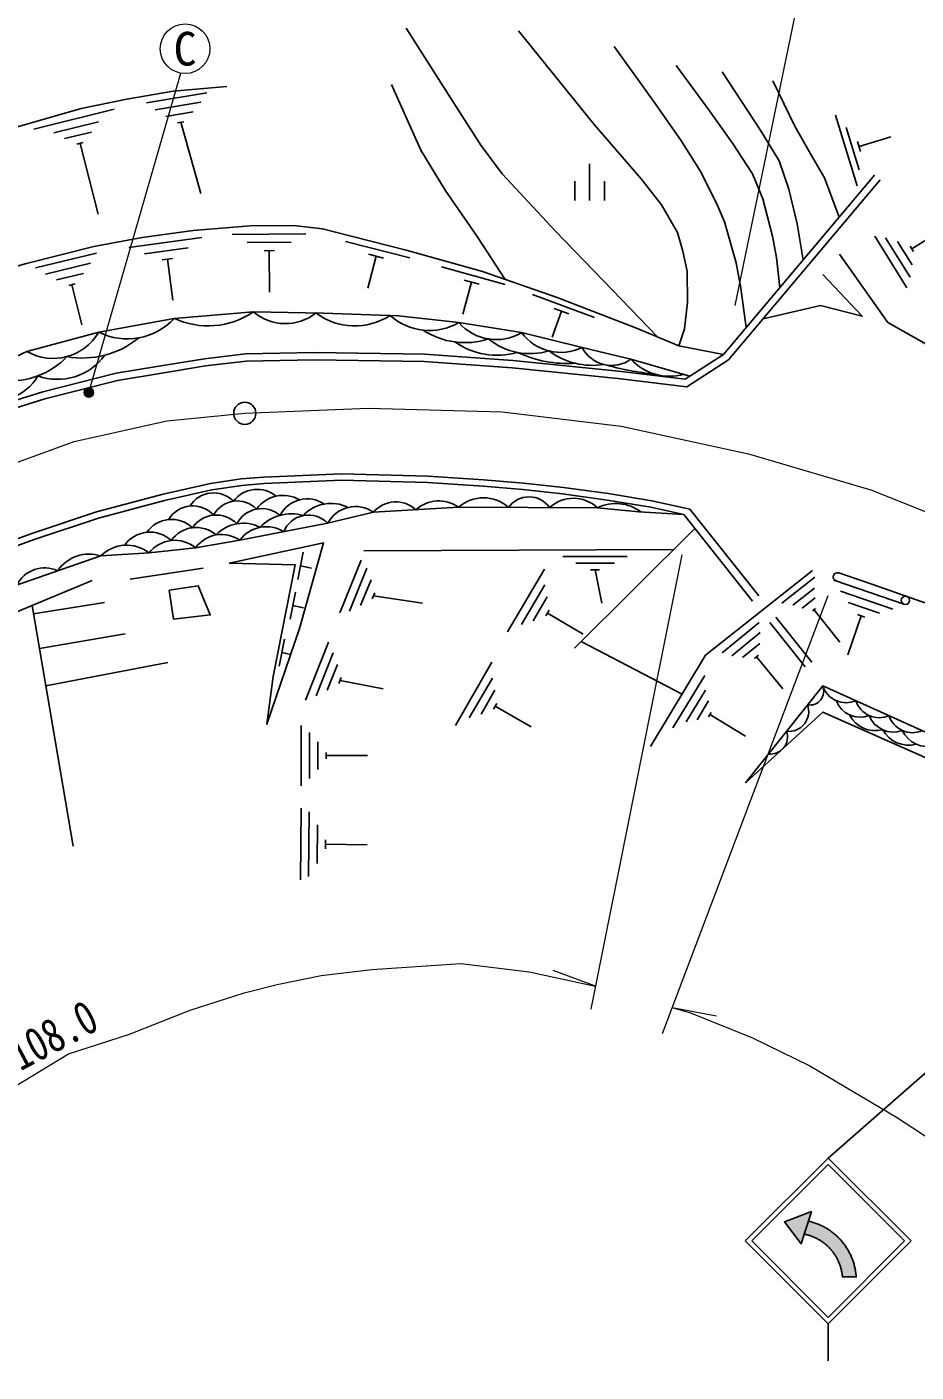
# Model space of a CAD drawing. Units: millimetres at full size, sheet at 1:1000; details may follow other scales. Extents: x 40000 to 680000, y 20000 to 380000.
# Drawn here: x 156583 to 204846, y 261785 to 334792 of the extents above; entities that cross this region are included whole.
import ezdxf
from ezdxf.enums import TextEntityAlignment as Align

# ---------------------------------------------------------------- set-up
doc = ezdxf.new("R2010")
doc.units = ezdxf.units.MM
doc.header["$LTSCALE"] = 1000
doc.linetypes.add('CHAIN', pattern=[18.5, 12, -1.5, 3.5, -1.5])
doc.linetypes.add('DASHED', pattern=[7.5, 6, -1.5])
for name, color, linetype, lineweight in [('M-BGD', 7, 'Continuous', 25), ('M-BMK', 2, 'CHAIN', 13), ('M-BMK-SRVR', 3, 'Continuous', 25), ('M-STR-HTXT', 7, 'Continuous', 13), ('M-STR-STRC', 7, 'Continuous', 25)]:
    doc.layers.add(name, color=color, linetype=linetype, lineweight=lineweight)
doc.styles.add('ＭＳ ゴシック', font='')
doc.styles.get('ＭＳ ゴシック').set_extended_font_data('MS Gothic')

msp = doc.modelspace()

# ---------------------------------------------------------------- hatches: boundary and pattern name
at = {"layer": 'M-STR-STRC'}
for points in [[(160165, 315072, -1), (159726, 314834, -1)], [(199000, 269981), (199166, 270501), (197696, 269936), (198608, 268752), (198774, 269271), (198774, 269271)], [(199005, 269994), (199005, 269994), (199166, 270501), (197696, 269936), (198608, 268752), (198774, 269271), (198774, 269271)], [(200941, 268723), (200905, 268769), (200869, 268815), (200833, 268860), (200795, 268904), (200757, 268948), (200718, 268991), (200678, 269033), (200638, 269075), (200597, 269116), (200555, 269156), (200512, 269196), (200469, 269234), (200425, 269272), (200380, 269309), (200335, 269346), (200289, 269381), (200243, 269416), (200195, 269450), (200148, 269483), (200100, 269516), (200051, 269547), (200001, 269578), (199952, 269607), (199901, 269636), (199850, 269664), (199799, 269691), (199747, 269717), (199695, 269743), (199642, 269767), (199589, 269790), (199535, 269813), (199481, 269834), (199427, 269855), (199373, 269875), (199318, 269893), (199262, 269911), (199207, 269928), (199151, 269944), (199095, 269959), (199038, 269973), (199000, 269981), (198774, 269271), (198822, 269261), (198866, 269251), (198910, 269241), (198954, 269229), (198997, 269217), (199040, 269204), (199083, 269190), (199126, 269176), (199168, 269160), (199211, 269144), (199253, 269128), (199294, 269110), (199335, 269092), (199376, 269073), (199417, 269053), (199457, 269033), (199497, 269012), (199537, 268990), (199576, 268968), (199615, 268945), (199653, 268921), (199691, 268897), (199729, 268872), (199766, 268846), (199802, 268820), (199839, 268793), (199874, 268765), (199909, 268737), (199944, 268708), (199978, 268678), (200012, 268648), (200045, 268618), (200078, 268586), (200110, 268555), (200141, 268522), (200172, 268489), (200202, 268456), (200232, 268422), (200261, 268388), (200290, 268353), (200318, 268317), (200345, 268281), (200372, 268245), (200398, 268208), (200423, 268171), (200448, 268133), (200472, 268095), (200495, 268056), (200518, 268017), (200540, 267978), (200562, 267938), (200582, 267898), (200602, 267858), (200621, 267817), (200640, 267776), (200658, 267734), (200675, 267692), (200691, 267650), (200707, 267608), (200722, 267565), (200736, 267523), (200749, 267479), (200762, 267436), (200774, 267393), (200785, 267349), (200795, 267305), (200805, 267261), (200813, 267217), (200821, 267172), (200829, 267128), (200835, 267083), (200841, 267038), (200846, 266993), (200850, 266948), (201593, 266950), (201589, 267008), (201584, 267065), (201577, 267123), (201570, 267181), (201562, 267238), (201553, 267295), (201542, 267353), (201531, 267410), (201519, 267466), (201505, 267523), (201491, 267579), (201476, 267635), (201460, 267691), (201443, 267746), (201424, 267802), (201405, 267856), (201385, 267911), (201364, 267965), (201342, 268019), (201319, 268072), (201296, 268125), (201271, 268178), (201245, 268230), (201219, 268281), (201191, 268333), (201163, 268383), (201134, 268433), (201104, 268483), (201073, 268532), (201041, 268581), (201008, 268629), (200975, 268676)]]:
    msp.add_hatch(color=256, dxfattribs=at).paths.add_polyline_path(points)

# ---------------------------------------------------------------- linework, layer by layer
at = {"layer": 'M-BGD'}
for p, q in [((163080, 330679), (166346, 331213)), ((156961, 329245), (161323, 330320)), ((166019, 330704), (163552, 330300)), ((165598, 330179), (164118, 329937)), ((200480, 329998), (201654, 326174)), ((160463, 329644), (158036, 329047)), ((165103, 329642), (164758, 329586)), ((164931, 329614), (166015, 325757)), ((201059, 329339), (201763, 327044)), ((160085, 329088), (158629, 328729)), ((201673, 328565), (201837, 328030)), ((201755, 328297), (203476, 328826)), ((159635, 328513), (159295, 328430)), ((159465, 328472), (160447, 324636)), ((187126, 325374), (187126, 327366)), ((186326, 325374), (186326, 326419)), ((187926, 325374), (187926, 326419)), ((171728, 323565), (167728, 323530)), ((202598, 323440), (204346, 320636)), ((204617, 322753), (206044, 323642)), ((166072, 323355), (162108, 322819)), ((165339, 322802), (162961, 322480)), ((170932, 323108), (168532, 323087)), ((177369, 322252), (173883, 323149)), ((203192, 323337), (204515, 321216)), ((203839, 323151), (204632, 321878)), ((204525, 322901), (204710, 322604)), ((157048, 321710), (160369, 322517)), ((160029, 321972), (157600, 321381)), ((164488, 322232), (163933, 322157)), ((164210, 322195), (164512, 319965)), ((170016, 322650), (169456, 322645)), ((169736, 322648), (169756, 320398)), ((175536, 322352), (175088, 320608)), ((175943, 322247), (175130, 322456)), ((159650, 321416), (158192, 321062)), ((182549, 320806), (179080, 321770)), ((159197, 320843), (158857, 320760)), ((159027, 320802), (159559, 318615)), ((180718, 320941), (180236, 319207)), ((181123, 320828), (180313, 321053)), ((187397, 319028), (184017, 320267)), ((185604, 319366), (185088, 317957)), ((185998, 319221), (185209, 319510)), ((192843, 307563), (186310, 301078)), ((171581, 306276), (171292, 304804)), ((174867, 306353), (191701, 306429)), ((189170, 306057), (185670, 306042)), ((162184, 304814), (166147, 305422)), ((171437, 305540), (172026, 305425)), ((174722, 305848), (173566, 302989)), ((175030, 305409), (174093, 303091)), ((184678, 305367), (182670, 301966)), ((188471, 305694), (186372, 305685)), ((187668, 305331), (187178, 305328)), ((187423, 305329), (187794, 303509)), ((155169, 302693), (160133, 304743)), ((175260, 304777), (174698, 303386)), ((184697, 304514), (183426, 302361)), ((199355, 304935), (197567, 303509)), ((200372, 304770), (204231, 303452)), ((171158, 304119), (170869, 302647)), ((175461, 304075), (175330, 303750)), ((175396, 303913), (178063, 303514)), ((184830, 303854), (184068, 302563)), ((199328, 304338), (198155, 303403)), ((199374, 303799), (198670, 303238)), ((203575, 303200), (200736, 304170)), ((156860, 303391), (159087, 290322)), ((156937, 302937), (160797, 303554)), ((171013, 303383), (171602, 303267)), ((184925, 303131), (184747, 302829)), ((199385, 303232), (199221, 303101)), ((199303, 303167), (200705, 301407)), ((202862, 302968), (201159, 303550)), ((184836, 302980), (186774, 301836)), ((196335, 302475), (194313, 300815)), ((201865, 302833), (201138, 300704)), ((202064, 302765), (201666, 302901)), ((157258, 301053), (161920, 301851)), ((170565, 301570), (170276, 300098)), ((196382, 301931), (194836, 300662)), ((170421, 300834), (170833, 300753)), ((172948, 301394), (171700, 298248)), ((173203, 300817), (172281, 298493)), ((186669, 301435), (192146, 298584)), ((196359, 301330), (195431, 300568)), ((157604, 299022), (164229, 300298)), ((173437, 300186), (172884, 298792)), ((181825, 300319), (179838, 296877)), ((196288, 300690), (196072, 300512)), ((196180, 300601), (197608, 298862)), ((173643, 299486), (173514, 299161)), ((181846, 299455), (180596, 297290)), ((193374, 299593), (191637, 296745)), ((173579, 299323), (175917, 298864)), ((181986, 298797), (181236, 297498)), ((193410, 298788), (192369, 297081)), ((182088, 298074), (181913, 297771)), ((182001, 297923), (183949, 296798)), ((193586, 298212), (192961, 297188)), ((193731, 297585), (193585, 297346)), ((193658, 297466), (195579, 296294)), ((171475, 296880), (171475, 293609)), ((171925, 296495), (171925, 293995)), ((172375, 295995), (172375, 294495)), ((172825, 295420), (172825, 295070)), ((172825, 295245), (175075, 295245)), ((171462, 292387), (171424, 288503)), ((171910, 292190), (171876, 288690)), ((172353, 291486), (172332, 289386)), ((172795, 290676), (172790, 290186)), ((172793, 290431), (175043, 290409))]:
    msp.add_line(p, q, dxfattribs=at)
at = {"layer": 'M-BGD', "linetype": 'DASHED'}
for p, q in [((192236, 308325), (198825, 300055)), ((192560, 308612), (199181, 300319))]:
    msp.add_line(p, q, dxfattribs=at)
at = {"layer": 'M-BGD'}
for points in [[(177169, 334723), (179439, 331138), (181224, 328367), (182371, 326816), (185281, 323699), (187863, 321032), (190817, 317966)], [(183263, 334572), (187378, 329498), (189915, 326552), (191035, 325136), (191893, 323629), (192190, 322625), (192420, 321538), (192437, 319843), (192272, 318411), (191961, 317480)], [(188461, 333735), (190598, 330760), (192078, 328639), (193132, 326976), (194020, 325226), (194448, 324219), (195075, 321996), (195327, 320608), (195616, 318472)], [(191824, 332695), (193631, 330229), (194877, 328485), (195961, 326816), (196522, 325459), (197048, 323444), (197260, 322274), (197446, 320643)], [(194322, 332350), (196418, 329153), (197411, 327531), (197947, 325987), (198388, 324113), (198716, 322149)], [(155437, 329191), (159522, 330367), (162006, 330879), (164528, 331312), (167437, 331560)], [(176378, 331664), (177970, 328100), (179286, 325937), (181026, 323413), (182543, 321091)], [(197065, 331860), (198261, 329411), (199118, 327897), (199875, 326603), (200674, 324472)], [(135355, 302404), (140055, 305681), (144504, 308948), (147702, 310948), (149801, 312107), (152328, 313278), (154883, 314184), (157446, 314990), (161419, 315993), (163738, 316371), (166216, 316786), (168454, 317042), (172177, 317115), (178160, 317030), (182950, 316687), (188694, 316103), (192306, 315679), (194391, 317019), (202591, 326746)], [(135587, 302078), (140288, 305355), (144729, 308617), (147905, 310604), (149982, 311750), (152479, 312908), (155010, 313805), (157555, 314605), (161500, 315601), (163803, 315977), (166271, 316390), (168481, 316643), (172178, 316715), (178143, 316630), (182915, 316289), (188650, 315705), (192401, 315265), (194658, 316715), (202897, 326488)], [(124702, 303974), (135834, 311055), (145883, 317402), (148001, 318625), (149831, 319478), (151843, 320352), (154567, 321388), (156559, 321957), (160216, 322870), (162837, 323371), (165615, 323747), (168692, 323988), (171052, 324009), (172629, 323842), (174259, 323425), (177173, 322673), (181314, 321522), (185356, 320103), (189673, 318451), (191961, 317480), (194391, 317019)], [(200695, 322457), (203315, 318754), (207464, 316396)], [(196542, 318950), (199663, 319664), (201919, 319092), (199782, 321363)], [(126776, 300250), (135064, 305640), (141511, 309464), (152289, 315166), (156582, 317182), (160485, 318226), (164577, 318975), (168871, 319321), (172684, 319263), (176747, 319119), (180032, 318745), (183433, 318198), (186718, 317391), (189369, 316758), (192556, 315839)], [(192560, 308612), (190509, 309064), (188130, 309462), (185702, 309798), (183535, 310035), (181374, 310211), (178348, 310410), (173653, 310534), (169437, 310360), (168204, 310260), (166548, 310011), (163970, 309426), (160367, 308466), (156855, 307296), (153674, 306135), (150610, 304853), (148726, 303942), (146285, 302560), (144006, 301229), (140753, 299221), (137465, 297092), (131128, 292782)], [(192236, 308325), (190442, 308720), (188077, 309116), (185659, 309451), (183502, 309686), (181349, 309862), (178332, 310060), (173656, 310184), (169458, 310010), (168244, 309912), (166613, 309667), (164054, 309086), (160467, 308131), (156970, 306966), (153801, 305809), (150754, 304534), (148889, 303632), (146460, 302257), (144186, 300929), (140940, 298925), (137658, 296800), (131306, 292480)], [(132125, 291092), (137772, 294665), (143034, 297929), (149317, 301652), (155910, 304466), (160596, 306084), (163210, 306246), (165741, 306519), (168136, 306929), (172906, 307854), (175396, 308459), (180005, 308721), (187552, 308698), (189801, 308482), (192236, 308325)], [(199224, 305295), (193422, 300698), (190430, 295739)], [(205837, 303363), (202440, 304546), (200646, 305156)]]:
    msp.add_lwpolyline(points, dxfattribs=at)
for points in [[(167568, 305682), (171143, 305598), (169951, 299532), (169610, 296946), (171376, 302139), (172686, 306784)], [(164306, 304230), (164538, 302657), (166536, 302879), (165886, 304463)], [(195586, 293762), (199776, 299031), (213223, 292965), (212092, 286248), (211951, 292219), (199780, 297605)]]:
    msp.add_lwpolyline(points, close=True, dxfattribs=at)
msp.add_circle((204269, 303671), 225, dxfattribs=at)
for centre, radius, start, end in [((166419, 322933), 4365, 245.03826, 304.16553), ((170603, 321377), 2689, 229.88421, 308.3963), ((174378, 322033), 3474, 232.712, 303.46713), ((178430, 321496), 3183, 227.85391, 300.22017), ((162032, 321328), 3467, 243.49912, 317.24122), ((180366, 321817), 4160, 236.97663, 287.733), ((182060, 320509), 2688, 221.01632, 300.69955), ((158010, 319663), 2862, 240.08872, 329.86124), ((159606, 321607), 4786, 259.68848, 309.58472), ((182094, 320918), 3949, 234.71621, 286.30231), ((183908, 320707), 3648, 231.41844, 286.27661), ((185565, 319789), 2660, 216.73067, 295.68526), ((155721, 319731), 4146, 264.39087, 316.90891), ((158251, 318828), 3162, 250.26566, 324.16753), ((185926, 322950), 6428, 244.9314, 273.69305), ((187274, 320320), 3898, 233.04923, 279.23669), ((188321, 318234), 1810, 207.7273, 305.38993), ((192182, 331424), 15552, 254.01621, 264.49188), ((191488, 318716), 2886, 222.74181, 285.1102), ((154731, 317301), 2849, 253.44267, 329.39758), ((169086, 308077), 1618, 50.43207, 142.90813), ((166719, 307991), 1512, 44.613, 148.00478), ((167998, 307627), 1440, 43.66575, 152.47221), ((170493, 307571), 1794, 60.07891, 144.13522), ((171803, 307509), 1669, 56.31994, 152.47748), ((173095, 306870), 2061, 63.45455, 137.02334), ((176612, 307399), 1613, 47.57704, 138.93714), ((178934, 307229), 1837, 54.33016, 132.18402), ((181362, 307184), 2050, 48.21577, 131.43823), ((183840, 307924), 1363, 35.00054, 144.65346), ((186250, 307288), 1919, 47.27795, 132.37605), ((188546, 306642), 2284, 53.37249, 115.79432), ((165583, 307269), 1530, 41.98878, 149.05288), ((166859, 306744), 1555, 44.13544, 146.07431), ((169328, 307125), 1524, 49.2693, 152.58995), ((170945, 305999), 2365, 74.24735, 136.26196), ((171862, 306858), 1444, 43.67048, 158.27961), ((174421, 307044), 1718, 55.43513, 151.85271), ((163259, 305674), 1699, 46.99989, 144.66319), ((164434, 306417), 1648, 46.50288, 144.87704), ((165771, 305977), 1648, 48.92916, 145.2108), ((168319, 305855), 2002, 62.70273, 137.04468), ((169574, 305894), 1772, 57.69492, 144.25517), ((161995, 304675), 1986, 52.27472, 134.79158), ((164609, 305152), 1776, 50.36566, 141.9678), ((167144, 305523), 1720, 54.80676, 144.63773), ((159969, 304104), 2077, 72.4144, 145.68576), ((157546, 303730), 1699, 65.39874, 152.70142), ((200573, 304943), 225, 71.23844, 251.23844), ((199081, 298740), 753, 260.29608, 22.71225), ((201050, 299455), 1343, 198.40268, 293.03532), ((197934, 297638), 1082, 263.59863, 19.4097), ((201810, 298738), 1406, 201.14782, 290.29018), ((202850, 298643), 1343, 198.40268, 293.03532), ((202626, 298150), 1557, 206.44136, 285.12286), ((203612, 297934), 1412, 201.36412, 290.07387), ((204649, 297831), 1343, 198.40268, 293.03532), ((196934, 296255), 932, 263.70516, 19.30317), ((204426, 297394), 1582, 208.17506, 285.38006), ((205469, 297249), 1514, 205.0417, 286.39629)]:
    msp.add_arc(centre, radius, start, end, dxfattribs=at)
at = {"layer": 'M-BMK'}
msp.add_lwpolyline([(78366, 272186), (85449, 273485), (91244, 274883), (97635, 277050), (101924, 278791), (106312, 280932), (111198, 283559), (121210, 289781), (133772, 298717), (140010, 302722), (147101, 307024), (150719, 309041), (153396, 310206), (159151, 312285), (164171, 313414), (168411, 313822), (175099, 314109), (182378, 313905), (188833, 313116), (195754, 311621), (202446, 309656), (208197, 307347)], dxfattribs=at)
at = {"layer": 'M-BMK-SRVR'}
msp.add_circle((168411, 313822), 600, dxfattribs=at)
at = {"layer": 'M-STR-HTXT'}
for p, q in [((199724, 342435), (195002, 319677)), ((159946, 314953), (164946, 332276)), ((192132, 306133), (187197, 281481)), ((200047, 303921), (191061, 280137)), ((187446, 282724), (185142, 283572)), ((191604, 281573), (194018, 281127))]:
    msp.add_line(p, q, dxfattribs=at)
for points in [[(111026, 247788), (114668, 250056), (120320, 253813), (126234, 257582), (136672, 265527), (145115, 270584), (155897, 277271), (158838, 279055), (162160, 280127), (165445, 281429), (168369, 282366), (170173, 282812), (172552, 283303), (175306, 283644), (180134, 283956), (183837, 283504), (187446, 282724)], [(191604, 281573), (192607, 281278), (195963, 279931), (199072, 278400), (203791, 275629), (218280, 266168), (233188, 256445), (239049, 252586), (242464, 250480), (255589, 244283), (272602, 237438), (309358, 229677)]]:
    msp.add_lwpolyline(points, dxfattribs=at)
msp.add_circle((165168, 333608), 1350, dxfattribs=at)
at = {"layer": 'M-STR-STRC'}
for p, q in [((223610, 294012), (200073, 273403)), ((195573, 268903), (200073, 273403)), ((195927, 268903), (200073, 273050)), ((204573, 268903), (200073, 273403)), ((204220, 268903), (200073, 273050)), ((199166, 270501), (197696, 269936)), ((198608, 268752), (199166, 270501)), ((197696, 269936), (198608, 268752)), ((195573, 268903), (200073, 264402)), ((195927, 268903), (200073, 264756)), ((200073, 264756), (204220, 268903)), ((200073, 264403), (204573, 268903)), ((201593, 266950), (200850, 266948)), ((200073, 264402), (200073, 262402))]:
    msp.add_line(p, q, dxfattribs=at)
for points in [[(199166, 270501), (197696, 269936), (198608, 268752)], [(199166, 270501), (197696, 269936), (198608, 268752)], [(199000, 269981), (199166, 270501), (197696, 269936), (198608, 268752), (198774, 269271)], [(199000, 269981), (198774, 269271), (198774, 269271), (198778, 269271), (198822, 269261), (198866, 269251), (198910, 269241), (198954, 269229), (198997, 269217), (199040, 269204), (199083, 269190), (199126, 269176), (199168, 269160), (199211, 269144), (199253, 269128), (199294, 269110), (199335, 269092), (199376, 269073), (199417, 269053), (199457, 269033), (199497, 269012), (199537, 268990), (199576, 268968), (199615, 268945), (199653, 268921), (199691, 268897), (199729, 268872), (199766, 268846), (199802, 268820), (199839, 268793), (199874, 268765), (199909, 268737), (199944, 268708), (199978, 268678), (200012, 268648), (200045, 268618), (200078, 268586), (200110, 268555), (200141, 268522), (200172, 268489), (200202, 268456), (200232, 268422), (200261, 268388), (200290, 268353), (200318, 268317), (200345, 268281), (200372, 268245), (200398, 268208), (200423, 268171), (200448, 268133), (200472, 268095), (200495, 268056), (200518, 268017), (200540, 267978), (200562, 267938), (200582, 267898), (200602, 267858), (200621, 267817), (200640, 267776), (200658, 267734), (200675, 267692), (200691, 267650), (200707, 267608), (200722, 267565), (200736, 267523), (200749, 267479), (200762, 267436), (200774, 267393), (200785, 267349), (200795, 267305), (200805, 267261), (200813, 267217), (200821, 267172), (200829, 267128), (200835, 267083), (200841, 267038), (200846, 266993), (200850, 266948), (200850, 266948), (201593, 266950), (201593, 266950), (201589, 267008), (201584, 267065), (201577, 267123), (201570, 267181), (201562, 267238), (201553, 267295), (201542, 267353), (201531, 267410), (201519, 267466), (201505, 267523), (201491, 267579), (201476, 267635), (201460, 267691), (201443, 267746), (201424, 267802), (201405, 267856), (201385, 267911), (201364, 267965), (201342, 268019), (201319, 268072), (201296, 268125), (201271, 268178), (201245, 268230), (201219, 268281), (201191, 268333), (201163, 268383), (201134, 268433), (201104, 268483), (201073, 268532), (201041, 268581), (201008, 268629), (200975, 268676), (200941, 268723), (200905, 268769), (200869, 268815), (200833, 268860), (200795, 268904), (200757, 268948), (200718, 268991), (200678, 269033), (200638, 269075), (200597, 269116), (200555, 269156), (200512, 269196), (200469, 269234), (200425, 269272), (200380, 269309), (200335, 269346), (200289, 269381), (200243, 269416), (200195, 269450), (200148, 269483), (200100, 269516), (200051, 269547), (200001, 269578), (199952, 269607), (199901, 269636), (199850, 269664), (199799, 269691), (199747, 269717), (199695, 269743), (199642, 269767), (199589, 269790), (199535, 269813), (199481, 269834), (199427, 269855), (199373, 269875), (199318, 269893), (199262, 269911), (199207, 269928), (199151, 269944), (199095, 269959), (199038, 269973)]]:
    msp.add_lwpolyline(points, close=True, dxfattribs=at)
msp.add_circle((159946, 314953), 250, dxfattribs=at)

# ---------------------------------------------------------------- texts
at = {"layer": 'M-STR-HTXT', "style": 'ＭＳ ゴシック'}
msp.add_text('C', height=1833, dxfattribs=at).set_placement((165168, 333608), align=Align.MIDDLE_CENTER)
at = {"layer": 'M-STR-HTXT', "style": 'ＭＳ ゴシック', "width": 0.8}
msp.add_text('側\u3000溝\u3000L=108.0', height=1833, rotation=28.081, dxfattribs=at).set_placement((154265, 276434), align=Align.BOTTOM_CENTER)

doc.saveas('drawing.dxf')
